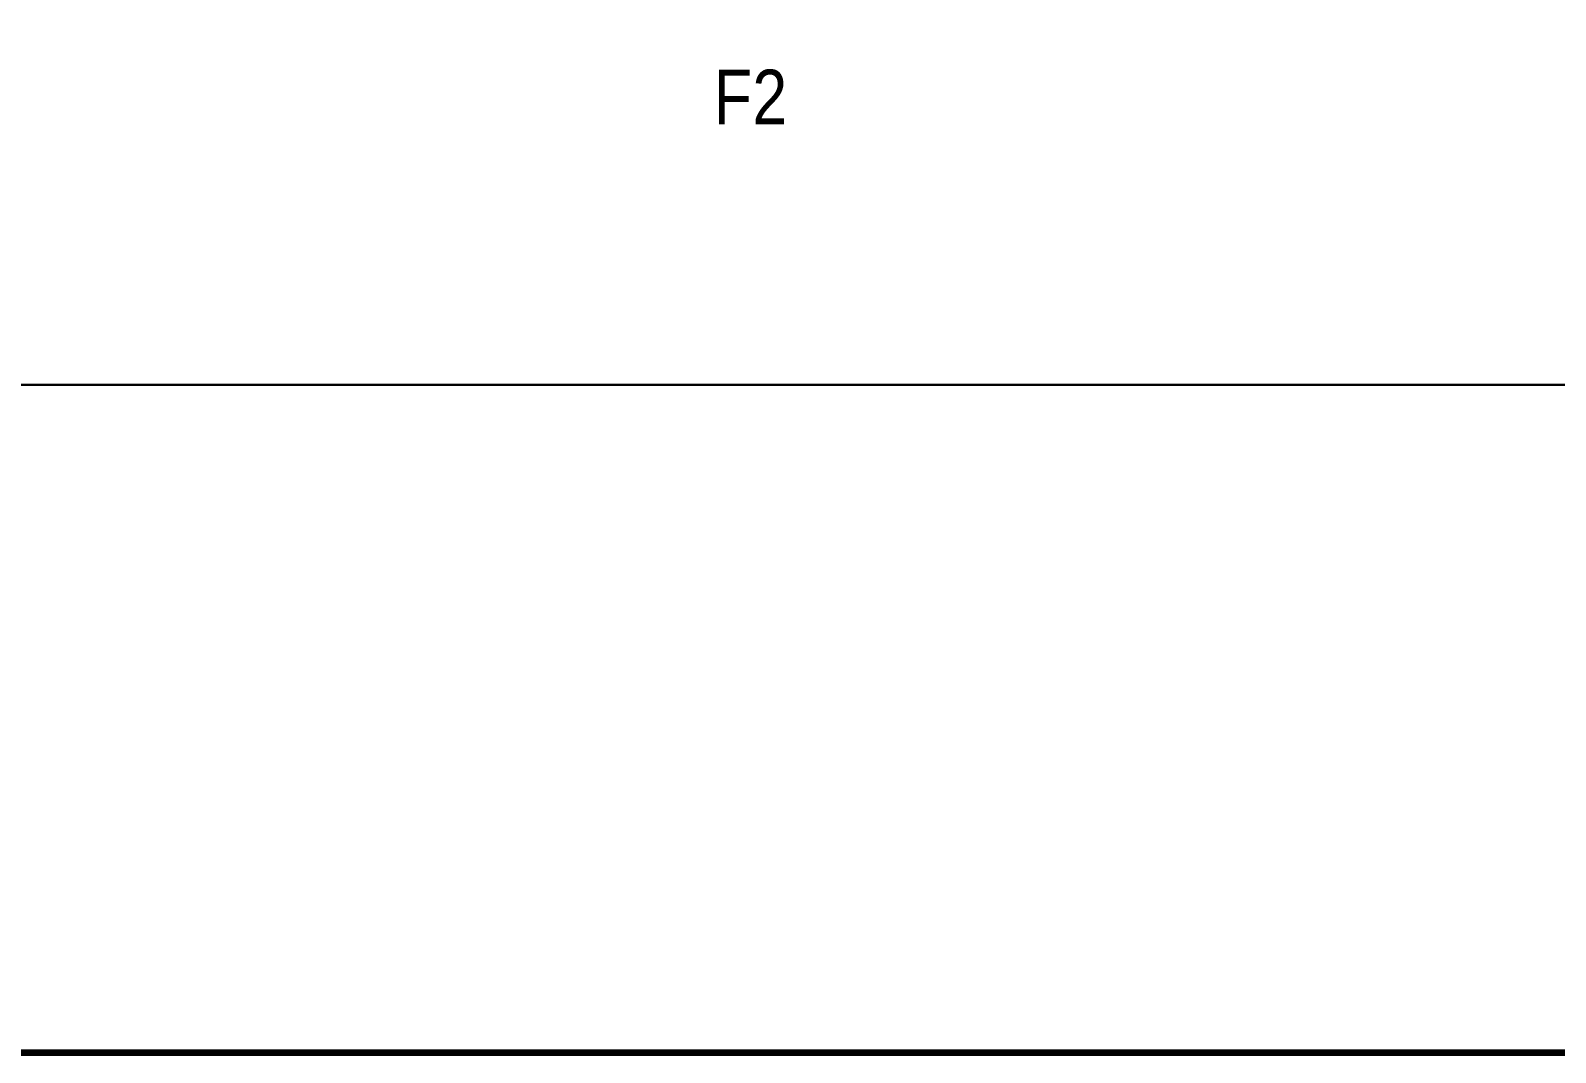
# Model space of a CAD drawing. Header units: millimetres. Extents: x -6000 to 26000, y -6000 to 26000.
# Drawn here: x 102.17 to 133.25, y -3576.28 to -3555.45 of the extents above; entities that cross this region are included whole.
import ezdxf

# ---------------------------------------------------------------- set-up
doc = ezdxf.new("R2010")
doc.units = ezdxf.units.MM
doc.header["$MEASUREMENT"] = 0
for name, color, linetype, lineweight in [('0_Ном._пера__246', 7, 'Continuous', 100), ('Чертеж и Рисунок_Ном._пера__1', 7, 'Continuous', 15), ('Чертеж и Рисунок_Ном._пера__21', 7, 'Continuous', 30)]:
    doc.layers.add(name, color=color, linetype=linetype, lineweight=lineweight)
doc.styles.add('СГЕНЕРИР_СТИЛЬ_1', font='ARIALN.TTF')

msp = doc.modelspace()

# ---------------------------------------------------------------- linework, layer by layer
at = {"layer": '0_Ном._пера__246', "color": 7, "linetype": 'Continuous', "lineweight": 100, "flags": 128}
msp.add_lwpolyline([(415, -3576.284), (415, -3289.284), (20, -3289.284), (20, -3576.284)], close=True, dxfattribs=at)
at = {"layer": 'Чертеж и Рисунок_Ном._пера__21', "color": 7, "linetype": 'Continuous', "lineweight": 30}
msp.add_line((158.574, -3562.673), (75.114, -3562.674), dxfattribs=at)

# ---------------------------------------------------------------- texts
at = {"layer": 'Чертеж и Рисунок_Ном._пера__1', "color": 7, "linetype": 'Continuous', "lineweight": 15, "char_height": 1.1128, "attachment_point": 7, "style": 'СГЕНЕРИР_СТИЛЬ_1'}
for s, insert in [('\\A1;{\\pql;\\fArial Narrow|b0|i0|c204|p34;F}', (116.095, -3557.363)), ('\\A1;{\\pql;\\fArial Narrow|b0|i0|c204|p34;2}', (116.881, -3557.363))]:
    msp.add_mtext(s, dxfattribs=dict(at, insert=insert))

doc.saveas('drawing.dxf')
